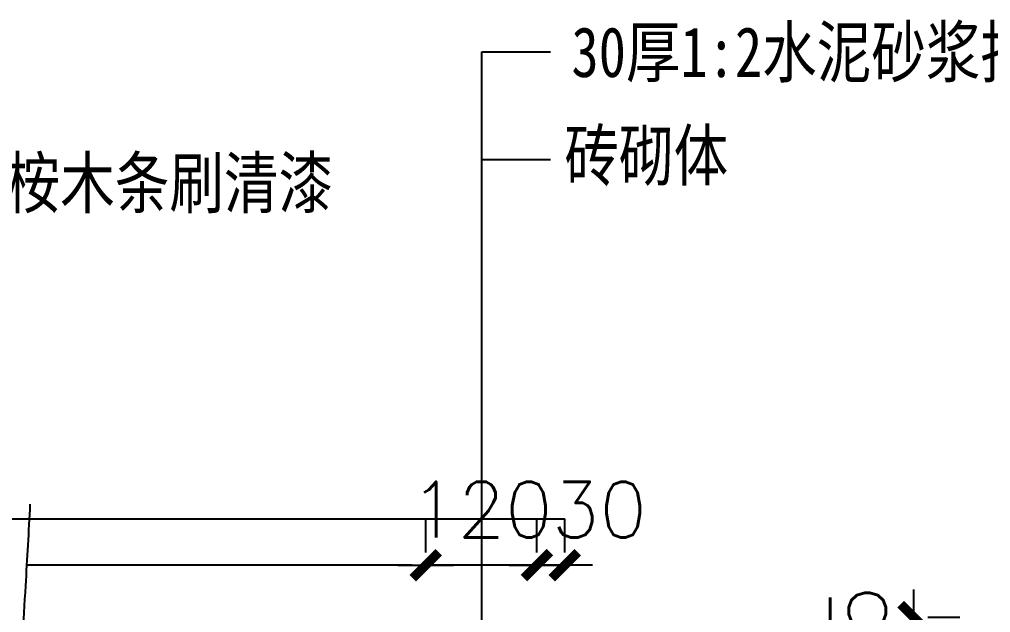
# Model space of a CAD drawing. Extents: x 1035948 to 1665131, y -158296 to 142149.
# Drawn here: x 1201798 to 1202846, y 11600 to 12240 of the extents above; entities that cross this region are included whole.
import ezdxf

# ---------------------------------------------------------------- set-up
doc = ezdxf.new("R2010")
doc.units = 0
doc.header["$LTSCALE"] = 200
doc.header["$MEASUREMENT"] = 0
doc.layers.get('0').update_dxf_attribs({"linetype": 'CONTINUOUS'})
doc.layers.get('DEFPOINTS').update_dxf_attribs({"linetype": 'CONTINUOUS'})
for name, color, linetype in [('1', 123, 'CONTINUOUS'), ('PUB_DIM', 3, 'CONTINUOUS'), ('PUB_TEXT', 7, 'CONTINUOUS')]:
    doc.layers.add(name, color=color, linetype=linetype)
doc.styles.add('DIM_FONT', font='SIMPLEX.shx', dxfattribs={"width": 0.8})
doc.styles.add('HZ', font='simplex.shx', dxfattribs={"bigfont": 'hztxt.shx'})
doc.styles.add('仿宋', font='simfang0.ttf')
doc.dimstyles.new('DIMN20', dxfattribs={"dimscale": 0.2, "dimtxt": 300, "dimasz": 1, "dimexe": 250, "dimexo": 300, "dimgap": 150, "dimtad": 1, "dimdec": 0, "dimzin": 0, "dimdsep": 46, "dimtxsty": 'DIM_FONT', "dimblk": '_DIMX', "dimcen": 0.09, "dimclrt": 7, "dimadec": 0, "dimazin": 0, "dimtfac": 1, "dimtdec": 0, "dimtix": 1, "dimtmove": 2, "dimatfit": 3, "dimldrblk": '_DIMX', "dimfxl": 0, "dimtolj": 1, "dimtzin": 0, "dimarcsym": 0})

# ---------------------------------------------------------------- blocks, each defined once
blk = doc.blocks.new('_DIMX')
blk.add_line((-150, 0), (150, 0))
at = {"const_width": 50}
blk.add_lwpolyline([(-70, -70), (70, 70)], dxfattribs=at)
blk = doc.blocks.new('*D672')
at = {"layer": 'DEFPOINTS', "color": 0}
for p in [(1202356.7, 11651.3), (1202356.7, 11605.1), (1202386.7, 11605.1)]:
    blk.add_point(p, dxfattribs=at)
at = {"layer": 'PUB_DIM', "color": 0, "lineweight": -2}
for p, q in [((1202356.7, 11665.1), (1202356.7, 11701.3)), ((1202386.7, 11665.1), (1202386.7, 11701.3)), ((1202356.5, 11651.3), (1202356.3, 11651.3)), ((1202386.7, 11651.3), (1202356.7, 11651.3)), ((1202386.9, 11651.3), (1202387.1, 11651.3))]:
    blk.add_line(p, q, dxfattribs=at)
at = {"layer": 'PUB_DIM', "color": 0, "lineweight": -2, "xscale": 0.2, "yscale": 0.2, "zscale": 0.2}
for p, rotation in [((1202356.7, 11651.3), 3.335053305670289e-09), ((1202386.7, 11651.3), 180.0000000033351)]:
    blk.add_blockref('_DIMX', p, dxfattribs=dict(at, rotation=rotation))
at = {"layer": 'PUB_DIM', "color": 7, "insert": (1202424.1, 11711.3), "char_height": 60, "attachment_point": 5, "rotation": 0, "style": 'HZ'}
blk.add_mtext('\\A1;30', dxfattribs=at)
blk = doc.blocks.new('*D671')
at = {"layer": 'DEFPOINTS', "color": 0}
for p in [(1202236.7, 11651.3), (1202236.7, 11605.1), (1202356.7, 11605.1)]:
    blk.add_point(p, dxfattribs=at)
at = {"layer": 'PUB_DIM', "color": 0, "lineweight": -2}
for p, q in [((1202236.7, 11665.1), (1202236.7, 11701.3)), ((1202356.7, 11665.1), (1202356.7, 11701.3)), ((1202236.5, 11651.3), (1202236.3, 11651.3)), ((1202356.7, 11651.3), (1202236.7, 11651.3)), ((1202356.9, 11651.3), (1202357.1, 11651.3))]:
    blk.add_line(p, q, dxfattribs=at)
at = {"layer": 'PUB_DIM', "color": 0, "lineweight": -2, "xscale": 0.2, "yscale": 0.2, "zscale": 0.2}
for p, rotation in [((1202236.7, 11651.3), 3.335053305670289e-09), ((1202356.7, 11651.3), 180.0000000033351)]:
    blk.add_blockref('_DIMX', p, dxfattribs=dict(at, rotation=rotation))
at = {"layer": 'PUB_DIM', "color": 7, "insert": (1202296.7, 11711.3), "char_height": 60, "attachment_point": 5, "rotation": 0, "style": 'HZ'}
blk.add_mtext('\\A1;120', dxfattribs=at)
blk = doc.blocks.new('*D670')
at = {"layer": 'DEFPOINTS', "color": 0}
for p in [(1202718.7, 11595.2), (1202718.7, 11560.2), (1202763.4, 11560.2)]:
    blk.add_point(p, dxfattribs=at)
at = {"layer": 'PUB_DIM', "color": 0, "lineweight": -2}
for p, q in [((1202763.4, 11595.4), (1202763.4, 11595.6)), ((1202763.4, 11595.2), (1202763.4, 11560.2)), ((1202778.7, 11595.2), (1202813.4, 11595.2)), ((1202763.4, 11560), (1202763.4, 11559.8)), ((1202778.7, 11560.2), (1202813.4, 11560.2))]:
    blk.add_line(p, q, dxfattribs=at)
at = {"layer": 'PUB_DIM', "color": 0, "lineweight": -2, "xscale": 0.2, "yscale": 0.2, "zscale": 0.2}
for p, rotation in [((1202763.4, 11595.2), 270), ((1202763.4, 11560.2), 90)]:
    blk.add_blockref('_DIMX', p, dxfattribs=dict(at, rotation=rotation))
at = {"layer": 'PUB_DIM', "color": 7, "insert": (1202703.4, 11577.7), "char_height": 60, "attachment_point": 5, "rotation": 90, "style": 'HZ'}
blk.add_mtext('\\A1;35', dxfattribs=at)

msp = doc.modelspace()

# ---------------------------------------------------------------- linework, layer by layer
at = {"layer": '1'}
msp.add_open_spline([(1202057.55459, 11122.1495), (1202057.55459, 11122.1495), (1202026.22431, 11189.53713), (1201962.346, 11210.45983), (1201913.57576, 11236.77878), (1201868.13895, 11256.4907), (1201835.42428, 11276.8734), (1201822.39471, 11311.33609), (1201823.33917, 11344.58671), (1201815.09463, 11376.64804), (1201807.7827, 11417.65024), (1201813.4092, 11464.94539), (1201799.28841, 11537.01912), (1201804.41232, 11620.16378), (1201808.30413, 11687.74441), (1201809.77171, 11717.04004)], degree=3, knots=[0, 0, 0, 0, 24.1811338034, 49.9901688229, 76.2408944507, 95.5074174969, 113.0231740205, 127.7911363674, 141.8488588456, 153.7548218863, 169.1100580411, 193.6260281403, 212.4502412067, 260.3148527966, 296.999720579, 296.999720579, 296.999720579, 296.999720579], dxfattribs=at)
at = {"layer": 'PUB_DIM'}
for p, q in [((1200946.68373, 11701.27489), (1202386.68373, 11701.27489)), ((1202221.68373, 11651.27489), (1201806.19181, 11651.49889))]:
    msp.add_line(p, q, dxfattribs=at)
at = {"layer": 'PUB_TEXT'}
for p, q in [((1202297.32642, 11370.81989), (1202297.32642, 12205.3505)), ((1202297.32642, 12205.3505), (1202371.32647, 12205.3505)), ((1202297.32642, 12089.30495), (1202371.32647, 12089.30495))]:
    msp.add_line(p, q, dxfattribs=at)

# ---------------------------------------------------------------- texts
at = {"layer": 'PUB_TEXT', "color": 3, "style": '仿宋', "width": 0.8}
for s, p in [('  30厚1:2水泥砂浆抹面', (1202335.2117, 12178.18463)), ('砖砌体', (1202386.4134, 12066.57997)), ('厚柳桉木条刷清漆', (1201665.32744, 12036.96563))]:
    msp.add_text(s, height=54, dxfattribs=at).set_placement(p)

# ---------------------------------------------------------------- dimensions: what is measured, and where the dimension line sits
at = {"layer": 'PUB_DIM'}
for p1, p2, distance, picture, middle in [((1202356.68373, 11605.13079), (1202236.68373, 11605.13079), -46.14411, '*D671', (1202296.68373, 11711.27489)), ((1202718.66424, 11595.17721), (1202718.66424, 11560.17721), 44.69567, '*D670', (1202703.35991, 11577.67721))]:
    dim = msp.add_aligned_dim(p1=p1, p2=p2, distance=distance, dimstyle='DIMN20', override={"dimtxsty": 'HZ'}, dxfattribs=at)
    dim.commit()
    dim.dimension.update_dxf_attribs({"geometry": picture, "text_midpoint": middle})
dim = msp.add_linear_dim(base=(1202356.68373, 11651.27489), p1=(1202386.68373, 11605.13079), p2=(1202356.68373, 11605.13079), angle=180, dimstyle='DIMN20', override={"dimtxsty": 'HZ'}, dxfattribs=at)
dim.commit()
dim.dimension.update_dxf_attribs({"geometry": '*D672', "text_midpoint": (1202424.08004, 11711.27489), "dimtype": 161})

doc.saveas('drawing.dxf')
